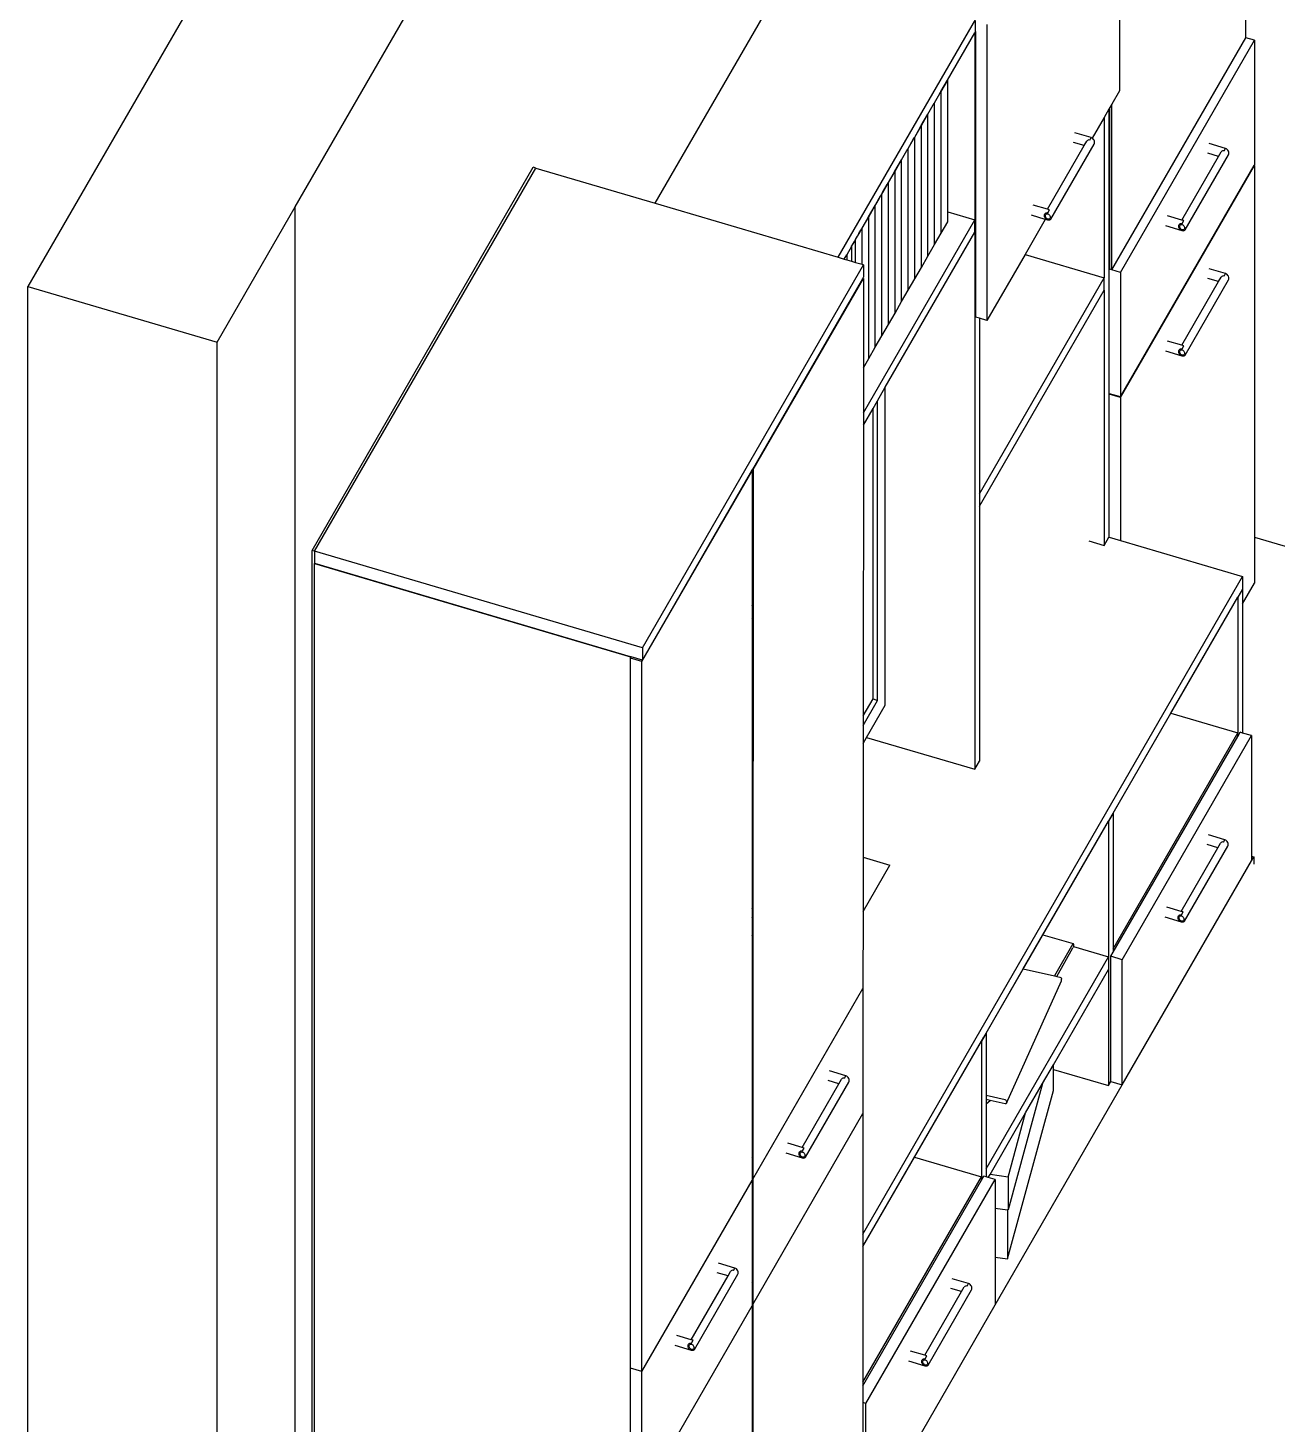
# Model space of a CAD drawing. Extents: x -4.5 to 11.4, y -6.8 to 6.5.
# Drawn here: x -4.532 to -2.701, y -3.247 to -1.2 of the extents above; entities that cross this region are included whole.
import ezdxf

# ---------------------------------------------------------------- set-up
doc = ezdxf.new("R2010")
doc.units = 0
doc.layers.get('0').update_dxf_attribs({"linetype": 'CONTINUOUS'})

msp = doc.modelspace()

# ---------------------------------------------------------------- linework, layer by layer
for p, q in [((-2.0004, 2.8045), (-4.5321, -1.5792)), ((-4.1403, -1.4628), (-3.0075, 0.4988)), ((-2.7465, -1.2147), (-2.7465, -0.3723)), ((-3.3442, -1.5364), (-2.9472, -0.8491)), ((-2.9318, -0.859), (-2.9318, -1.2928)), ((-3.6123, -1.4574), (-3.4155, -1.1166)), ((-3.1425, -1.2055), (-3.1437, -1.2075)), ((-3.1425, -1.2055), (-3.1425, -1.1903)), ((-3.1425, -1.2055), (-3.1425, -1.6241)), ((-3.1259, -1.1952), (-3.1259, -1.629)), ((-3.1837, -1.2768), (-3.1437, -1.2075)), ((-3.1437, -1.2075), (-3.1437, -1.4814)), ((-2.943, -1.5548), (-2.7465, -1.2147)), ((-2.93, -1.5587), (-2.7336, -1.2185)), ((-2.7336, -1.2185), (-2.7465, -1.2147)), ((-2.7336, -1.2185), (-2.7336, -1.4011)), ((-3.1933, -1.2935), (-3.1837, -1.2768)), ((-3.1932, -1.2935), (-3.1835, -1.2768)), ((-3.1835, -1.2768), (-3.1837, -1.2768)), ((-3.1835, -1.4697), (-3.1835, -1.2768)), ((-3.203, -1.3102), (-3.195, -1.2963)), ((-3.2028, -1.3102), (-3.195, -1.2966)), ((-3.195, -1.2963), (-3.1939, -1.2945)), ((-3.195, -1.2966), (-3.1939, -1.2948)), ((-3.195, -1.2963), (-3.195, -1.2966)), ((-3.1939, -1.2948), (-3.1932, -1.2935)), ((-3.1939, -1.2945), (-3.1933, -1.2935)), ((-3.1939, -1.2945), (-3.1939, -1.2948)), ((-3.1932, -1.2935), (-3.1933, -1.2935)), ((-3.1932, -1.5013), (-3.1932, -1.2935)), ((-2.9318, -1.2928), (-2.943, -1.3122)), ((-3.2223, -1.3436), (-3.2126, -1.3269)), ((-3.2221, -1.3436), (-3.2124, -1.3269)), ((-3.2126, -1.3269), (-3.2046, -1.313)), ((-3.2124, -1.3269), (-3.2126, -1.3269)), ((-3.2124, -1.3269), (-3.2046, -1.3133)), ((-3.2124, -1.5347), (-3.2124, -1.3269)), ((-3.2046, -1.313), (-3.2035, -1.3112)), ((-3.2046, -1.3133), (-3.2035, -1.3115)), ((-3.2046, -1.313), (-3.2046, -1.3133)), ((-3.2035, -1.3115), (-3.2028, -1.3102)), ((-3.2035, -1.3112), (-3.203, -1.3102)), ((-3.2035, -1.3112), (-3.2035, -1.3115)), ((-3.2028, -1.3102), (-3.203, -1.3102)), ((-3.2028, -1.518), (-3.2028, -1.3102)), ((-2.9472, -1.3196), (-2.9541, -1.3315)), ((-2.9458, -1.317), (-2.9472, -1.3196)), ((-2.9472, -1.3196), (-2.9472, -1.9468)), ((-2.943, -1.3122), (-2.9458, -1.317)), ((-2.9458, -1.5521), (-2.9458, -1.317)), ((-2.943, -1.5548), (-2.943, -1.3122)), ((-3.2319, -1.3603), (-3.2239, -1.3464)), ((-3.2317, -1.3603), (-3.2239, -1.3467)), ((-3.2239, -1.3464), (-3.2228, -1.3446)), ((-3.2239, -1.3467), (-3.2228, -1.3449)), ((-3.2239, -1.3464), (-3.2239, -1.3467)), ((-3.2228, -1.3449), (-3.2221, -1.3436)), ((-3.2228, -1.3446), (-3.2223, -1.3436)), ((-3.2228, -1.3446), (-3.2228, -1.3449)), ((-3.2221, -1.3436), (-3.2223, -1.3436)), ((-3.2221, -1.5514), (-3.2221, -1.3436)), ((-2.9541, -1.3315), (-2.9717, -1.3619)), ((-2.9541, -1.3315), (-2.9541, -1.5666)), ((-3.2416, -1.377), (-3.2335, -1.3631)), ((-3.2414, -1.377), (-3.2335, -1.3634)), ((-3.2335, -1.3631), (-3.2325, -1.3613)), ((-3.2335, -1.3634), (-3.2325, -1.3616)), ((-3.2335, -1.3631), (-3.2335, -1.3634)), ((-3.2325, -1.3616), (-3.2317, -1.3603)), ((-3.2325, -1.3613), (-3.2319, -1.3603)), ((-3.2325, -1.3613), (-3.2325, -1.3616)), ((-3.2317, -1.3603), (-3.2319, -1.3603)), ((-3.2317, -1.5681), (-3.2317, -1.3603)), ((-3.0325, -1.4806), (-2.9689, -1.3705)), ((-2.9833, -1.3729), (-2.9991, -1.3682)), ((-2.9731, -1.3612), (-2.997, -1.3541)), ((-2.9833, -1.3729), (-2.9794, -1.3661)), ((-2.9786, -1.3653), (-2.9794, -1.3661)), ((-2.9776, -1.3647), (-2.9786, -1.3653)), ((-2.9764, -1.3645), (-2.9776, -1.3647)), ((-2.9752, -1.3647), (-2.9764, -1.3645)), ((-2.9752, -1.3647), (-2.9731, -1.3612)), ((-2.9719, -1.3617), (-2.9731, -1.3612)), ((-2.9717, -1.3619), (-2.9719, -1.3617)), ((-2.9707, -1.3626), (-2.9717, -1.3619)), ((-2.9697, -1.3638), (-2.9707, -1.3626)), ((-2.9689, -1.3651), (-2.9697, -1.3638)), ((-2.9684, -1.3665), (-2.9689, -1.3651)), ((-2.9689, -1.3705), (-2.9684, -1.3693)), ((-2.9682, -1.368), (-2.9684, -1.3665)), ((-2.9684, -1.3693), (-2.9682, -1.368)), ((-2.7761, -1.3769), (-2.8, -1.3699)), ((-3.2512, -1.3937), (-3.2432, -1.3798)), ((-3.251, -1.3937), (-3.2432, -1.3801)), ((-3.2432, -1.3798), (-3.2421, -1.378)), ((-3.2432, -1.3801), (-3.2421, -1.3783)), ((-3.2432, -1.3798), (-3.2432, -1.3801)), ((-3.2421, -1.3783), (-3.2414, -1.377)), ((-3.2421, -1.378), (-3.2416, -1.377)), ((-3.2421, -1.378), (-3.2421, -1.3783)), ((-3.2414, -1.377), (-3.2416, -1.377)), ((-3.2414, -1.5848), (-3.2414, -1.377)), ((-3.0372, -1.4662), (-2.9833, -1.3729)), ((-2.8402, -1.482), (-2.7863, -1.3886)), ((-2.8355, -1.4964), (-2.7719, -1.3862)), ((-2.7863, -1.3886), (-2.8021, -1.384)), ((-2.7863, -1.3886), (-2.7824, -1.3819)), ((-2.7816, -1.381), (-2.7824, -1.3819)), ((-2.7806, -1.3805), (-2.7816, -1.381)), ((-2.7794, -1.3803), (-2.7806, -1.3805)), ((-2.7782, -1.3805), (-2.7794, -1.3803)), ((-2.7782, -1.3805), (-2.7761, -1.3769)), ((-2.7748, -1.3775), (-2.7761, -1.3769)), ((-2.7737, -1.3784), (-2.7748, -1.3775)), ((-2.7727, -1.3795), (-2.7737, -1.3784)), ((-2.7719, -1.3809), (-2.7727, -1.3795)), ((-2.7714, -1.3823), (-2.7719, -1.3809)), ((-2.7719, -1.3862), (-2.7714, -1.3851)), ((-2.7712, -1.3837), (-2.7714, -1.3823)), ((-2.7714, -1.3851), (-2.7712, -1.3837)), ((-4.1154, -1.966), (-3.7912, -1.4046)), ((-4.1117, -1.9671), (-3.7875, -1.4057)), ((-3.7875, -1.4057), (-3.7912, -1.4046)), ((-3.7875, -1.4057), (-3.6123, -1.4574)), ((-3.2705, -1.4271), (-3.2608, -1.4104)), ((-3.2703, -1.4271), (-3.2607, -1.4104)), ((-3.2608, -1.4104), (-3.2512, -1.3937)), ((-3.2607, -1.4104), (-3.2608, -1.4104)), ((-3.2607, -1.4104), (-3.251, -1.3937)), ((-3.2607, -1.6182), (-3.2607, -1.4104)), ((-3.251, -1.3937), (-3.2512, -1.3937)), ((-3.251, -1.6015), (-3.251, -1.3937)), ((-2.93, -1.7412), (-2.7341, -1.4019)), ((-2.93, -1.7422), (-2.7336, -1.4021)), ((-2.7341, -1.4019), (-2.7336, -1.4011)), ((-2.7336, -1.4021), (-2.7341, -1.4019)), ((-2.7336, -1.4021), (-2.7336, -1.9468)), ((-3.2789, -1.4416), (-3.2721, -1.4299)), ((-3.2787, -1.4416), (-3.2721, -1.4302)), ((-3.2721, -1.4299), (-3.2711, -1.4281)), ((-3.2721, -1.4302), (-3.2711, -1.4284)), ((-3.2721, -1.4299), (-3.2721, -1.4302)), ((-3.2711, -1.4284), (-3.2703, -1.4271)), ((-3.2711, -1.4281), (-3.2705, -1.4271)), ((-3.2711, -1.4281), (-3.2711, -1.4284)), ((-3.2703, -1.4271), (-3.2705, -1.4271)), ((-3.2703, -1.6349), (-3.2703, -1.4271)), ((-3.2857, -1.4534), (-3.2818, -1.4466)), ((-3.2855, -1.4535), (-3.2818, -1.4469)), ((-3.2818, -1.4466), (-3.2807, -1.4448)), ((-3.2818, -1.4469), (-3.2807, -1.4451)), ((-3.2818, -1.4466), (-3.2818, -1.4469)), ((-3.2807, -1.4451), (-3.28, -1.4438)), ((-3.2807, -1.4448), (-3.2801, -1.4438)), ((-3.2807, -1.4448), (-3.2807, -1.4451)), ((-3.2801, -1.4438), (-3.2789, -1.4416)), ((-3.28, -1.4438), (-3.2801, -1.4438)), ((-3.28, -1.4438), (-3.2787, -1.4416)), ((-3.28, -1.6516), (-3.28, -1.4438)), ((-3.2789, -1.4416), (-3.2787, -1.4416)), ((-4.2548, -1.661), (-4.1403, -1.4628)), ((-4.1403, -3.8276), (-4.1403, -1.4628)), ((-3.6123, -1.4574), (-3.3442, -1.5364)), ((-3.2994, -1.4772), (-3.2898, -1.4605)), ((-3.2993, -1.4772), (-3.2896, -1.4605)), ((-3.2898, -1.4605), (-3.2868, -1.4552)), ((-3.2896, -1.4605), (-3.2898, -1.4605)), ((-3.2896, -1.4605), (-3.2866, -1.4553)), ((-3.2896, -1.6683), (-3.2896, -1.4605)), ((-3.2868, -1.4552), (-3.2862, -1.4543)), ((-3.2868, -1.4552), (-3.2866, -1.4553)), ((-3.2866, -1.4553), (-3.2861, -1.4544)), ((-3.2862, -1.4543), (-3.2857, -1.4534)), ((-3.2862, -1.4543), (-3.2861, -1.4544)), ((-3.2861, -1.4544), (-3.2855, -1.4535)), ((-3.2857, -1.4534), (-3.2855, -1.4535)), ((-3.1835, -1.4697), (-3.1437, -1.4814)), ((-3.1835, -1.4846), (-3.1835, -1.4697)), ((-3.0372, -1.4662), (-3.0582, -1.46)), ((-3.0414, -1.4739), (-3.041, -1.4727)), ((-3.041, -1.4727), (-3.0402, -1.4719)), ((-3.0402, -1.4719), (-3.0392, -1.4713)), ((-3.0392, -1.4713), (-3.038, -1.4711)), ((-3.0392, -1.4733), (-3.0385, -1.4729)), ((-3.0385, -1.4729), (-3.0376, -1.4727)), ((-3.038, -1.4711), (-3.0367, -1.4713)), ((-3.0376, -1.4727), (-3.0367, -1.4729)), ((-3.0343, -1.4671), (-3.0372, -1.4662)), ((-3.0367, -1.4713), (-3.0343, -1.4671)), ((-3.0367, -1.4729), (-3.0358, -1.4733)), ((-3.3091, -1.4939), (-3.2994, -1.4772)), ((-3.3089, -1.4939), (-3.2993, -1.4772)), ((-3.3071, -1.7644), (-3.1437, -1.4814)), ((-3.2993, -1.4772), (-3.2994, -1.4772)), ((-3.2993, -1.685), (-3.2993, -1.4772)), ((-3.1932, -1.5013), (-3.1835, -1.4846)), ((-3.1437, -1.4997), (-3.1437, -1.4814)), ((-3.0404, -1.4809), (-3.0701, -1.5324)), ((-3.0404, -1.4809), (-3.0606, -1.4748)), ((-3.0416, -1.4752), (-3.0414, -1.4739)), ((-3.0414, -1.4767), (-3.0416, -1.4752)), ((-3.041, -1.4781), (-3.0414, -1.4767)), ((-3.0402, -1.4794), (-3.041, -1.4781)), ((-3.0367, -1.482), (-3.0404, -1.4809)), ((-3.0402, -1.4756), (-3.0401, -1.4747)), ((-3.0401, -1.4767), (-3.0402, -1.4756)), ((-3.0392, -1.4806), (-3.0402, -1.4794)), ((-3.0401, -1.4747), (-3.0397, -1.4739)), ((-3.0397, -1.4777), (-3.0401, -1.4767)), ((-3.0397, -1.4739), (-3.0392, -1.4733)), ((-3.0392, -1.4786), (-3.0397, -1.4777)), ((-3.0385, -1.4795), (-3.0392, -1.4786)), ((-3.038, -1.4815), (-3.0392, -1.4806)), ((-3.0376, -1.4801), (-3.0385, -1.4795)), ((-3.0367, -1.482), (-3.038, -1.4815)), ((-3.0367, -1.4805), (-3.0376, -1.4801)), ((-3.0358, -1.4806), (-3.0367, -1.4805)), ((-3.0355, -1.4822), (-3.0367, -1.482)), ((-3.0358, -1.4733), (-3.035, -1.4739)), ((-3.035, -1.4805), (-3.0358, -1.4806)), ((-3.0343, -1.482), (-3.0355, -1.4822)), ((-3.035, -1.4739), (-3.0343, -1.4747)), ((-3.0343, -1.4801), (-3.035, -1.4805)), ((-3.0343, -1.4747), (-3.0337, -1.4757)), ((-3.0337, -1.4795), (-3.0343, -1.4801)), ((-3.0333, -1.4815), (-3.0343, -1.482)), ((-3.0337, -1.4757), (-3.0334, -1.4767)), ((-3.0334, -1.4787), (-3.0337, -1.4795)), ((-3.0334, -1.4767), (-3.0332, -1.4777)), ((-3.0332, -1.4777), (-3.0334, -1.4787)), ((-3.0325, -1.4806), (-3.0333, -1.4815)), ((-2.8397, -1.4978), (-2.8636, -1.4906)), ((-2.8402, -1.482), (-2.8612, -1.4758)), ((-2.8446, -1.491), (-2.8444, -1.4897)), ((-2.8444, -1.4924), (-2.8446, -1.491)), ((-2.8444, -1.4897), (-2.8439, -1.4885)), ((-2.8439, -1.4939), (-2.8444, -1.4924)), ((-2.8439, -1.4885), (-2.8432, -1.4876)), ((-2.8432, -1.4876), (-2.8422, -1.4871)), ((-2.8432, -1.4914), (-2.8431, -1.4905)), ((-2.8431, -1.4924), (-2.8432, -1.4914)), ((-2.8431, -1.4905), (-2.8427, -1.4896)), ((-2.8427, -1.4935), (-2.8431, -1.4924)), ((-2.8427, -1.4896), (-2.8422, -1.489)), ((-2.8422, -1.4944), (-2.8427, -1.4935)), ((-2.8422, -1.4871), (-2.841, -1.4869)), ((-2.8422, -1.489), (-2.8415, -1.4886)), ((-2.8415, -1.4886), (-2.8406, -1.4885)), ((-2.841, -1.4869), (-2.8397, -1.4871)), ((-2.8406, -1.4885), (-2.8397, -1.4886)), ((-2.8373, -1.4828), (-2.8402, -1.482)), ((-2.8397, -1.4871), (-2.8373, -1.4828)), ((-2.8397, -1.4886), (-2.8388, -1.489)), ((-2.8388, -1.489), (-2.838, -1.4896)), ((-2.838, -1.4896), (-2.8373, -1.4905)), ((-2.8373, -1.4905), (-2.8367, -1.4914)), ((-2.8367, -1.4914), (-2.8364, -1.4924)), ((-2.8364, -1.4924), (-2.8362, -1.4935)), ((-2.8362, -1.4935), (-2.8364, -1.4944)), ((-3.3232, -1.5184), (-3.3203, -1.5134)), ((-3.3231, -1.5185), (-3.3203, -1.5138)), ((-3.3203, -1.5134), (-3.3193, -1.5116)), ((-3.3203, -1.5138), (-3.3193, -1.5119)), ((-3.3203, -1.5134), (-3.3203, -1.5138)), ((-3.3193, -1.5119), (-3.3185, -1.5106)), ((-3.3193, -1.5116), (-3.3187, -1.5106)), ((-3.3193, -1.5116), (-3.3193, -1.5119)), ((-3.3187, -1.5106), (-3.3157, -1.5053)), ((-3.3185, -1.5106), (-3.3187, -1.5106)), ((-3.3185, -1.5106), (-3.3155, -1.5054)), ((-3.3185, -1.544), (-3.3185, -1.5106)), ((-3.3157, -1.5053), (-3.3152, -1.5044)), ((-3.3157, -1.5053), (-3.3155, -1.5054)), ((-3.3155, -1.5054), (-3.315, -1.5045)), ((-3.3152, -1.5044), (-3.3147, -1.5036)), ((-3.3152, -1.5044), (-3.315, -1.5045)), ((-3.315, -1.5045), (-3.3145, -1.5036)), ((-3.3147, -1.5036), (-3.3146, -1.5035)), ((-3.3147, -1.5036), (-3.3145, -1.5036)), ((-3.3146, -1.5035), (-3.3136, -1.5017)), ((-3.3146, -1.5035), (-3.3145, -1.5036)), ((-3.3145, -1.5036), (-3.3134, -1.5018)), ((-3.3145, -1.5036), (-3.3145, -1.5036)), ((-3.3136, -1.5017), (-3.3107, -1.4967)), ((-3.3136, -1.5017), (-3.3134, -1.5018)), ((-3.3134, -1.5018), (-3.3107, -1.4971)), ((-3.3107, -1.4967), (-3.3096, -1.4949)), ((-3.3107, -1.4971), (-3.3096, -1.4952)), ((-3.3107, -1.4967), (-3.3107, -1.4971)), ((-3.3096, -1.4952), (-3.3089, -1.4939)), ((-3.3096, -1.4949), (-3.3091, -1.4939)), ((-3.3096, -1.4949), (-3.3096, -1.4952)), ((-3.3089, -1.4939), (-3.3091, -1.4939)), ((-3.3089, -1.5468), (-3.3089, -1.4939)), ((-3.275, -1.7271), (-3.1437, -1.4997)), ((-3.2028, -1.518), (-3.1932, -1.5013)), ((-3.1437, -1.4997), (-3.1437, -2.2869)), ((-2.8432, -1.4952), (-2.8439, -1.4939)), ((-2.8422, -1.4964), (-2.8432, -1.4952)), ((-2.8415, -1.4952), (-2.8422, -1.4944)), ((-2.841, -1.4972), (-2.8422, -1.4964)), ((-2.8406, -1.4959), (-2.8415, -1.4952)), ((-2.8397, -1.4978), (-2.841, -1.4972)), ((-2.8397, -1.4962), (-2.8406, -1.4959)), ((-2.8388, -1.4964), (-2.8397, -1.4962)), ((-2.8385, -1.498), (-2.8397, -1.4978)), ((-2.838, -1.4962), (-2.8388, -1.4964)), ((-2.8373, -1.4978), (-2.8385, -1.498)), ((-2.8373, -1.4959), (-2.838, -1.4962)), ((-2.8367, -1.4952), (-2.8373, -1.4959)), ((-2.8363, -1.4972), (-2.8373, -1.4978)), ((-2.8364, -1.4944), (-2.8367, -1.4952)), ((-2.8355, -1.4964), (-2.8363, -1.4972)), ((-3.3352, -1.5391), (-3.3315, -1.5328)), ((-3.3247, -1.5209), (-3.3315, -1.5328)), ((-3.3315, -1.5328), (-3.3315, -1.5401)), ((-3.3247, -1.5212), (-3.3241, -1.5203)), ((-3.3247, -1.5209), (-3.3243, -1.5203)), ((-3.3247, -1.5209), (-3.3247, -1.5212)), ((-3.3247, -1.5212), (-3.3246, -1.5212)), ((-3.3247, -1.5212), (-3.3247, -1.5422)), ((-3.3243, -1.5202), (-3.3232, -1.5184)), ((-3.3243, -1.5202), (-3.3241, -1.5203)), ((-3.3243, -1.5203), (-3.3243, -1.5202)), ((-3.3243, -1.5203), (-3.3241, -1.5203)), ((-3.3241, -1.5203), (-3.3231, -1.5185)), ((-3.3241, -1.5203), (-3.3241, -1.5203)), ((-3.3232, -1.5184), (-3.3231, -1.5185)), ((-3.2124, -1.5347), (-3.2028, -1.518)), ((-3.0701, -1.5324), (-3.1259, -1.629)), ((-3.0701, -1.5324), (-2.9541, -1.5666)), ((-3.631, -2.1088), (-3.3068, -1.5474)), ((-3.3442, -1.5364), (-3.3352, -1.5391)), ((-3.3352, -1.5391), (-3.3315, -1.5401)), ((-3.3315, -1.5401), (-3.3247, -1.5422)), ((-3.3247, -1.5422), (-3.3185, -1.544)), ((-3.3185, -1.544), (-3.3089, -1.5468)), ((-3.3089, -1.5468), (-3.3068, -1.5474)), ((-3.3068, -1.5474), (-3.3068, -1.5657)), ((-3.2317, -1.5681), (-3.2221, -1.5514)), ((-3.2221, -1.5514), (-3.2124, -1.5347)), ((-2.9467, -1.5537), (-2.9458, -1.5521)), ((-2.9467, -1.7363), (-2.9467, -1.5537)), ((-2.9467, -1.5537), (-2.9458, -1.554)), ((-2.9458, -1.554), (-2.9458, -1.5521)), ((-2.943, -1.5548), (-2.9458, -1.554)), ((-2.93, -1.5587), (-2.943, -1.5548)), ((-2.7761, -1.5605), (-2.8, -1.5535)), ((-3.4693, -1.8471), (-3.3078, -1.5674)), ((-3.4685, -1.8473), (-3.3069, -1.5676)), ((-3.3078, -1.5674), (-3.3068, -1.5657)), ((-3.3069, -1.5676), (-3.3078, -1.5674)), ((-3.3069, -1.5676), (-3.307, -1.6985)), ((-3.2414, -1.5848), (-3.2317, -1.5681)), ((-3.1368, -1.883), (-2.9541, -1.5666)), ((-2.9541, -1.5849), (-2.9541, -1.5666)), ((-2.93, -1.5587), (-2.93, -1.7412)), ((-2.8402, -1.6655), (-2.7863, -1.5722)), ((-2.8355, -1.6799), (-2.7719, -1.5698)), ((-2.7863, -1.5722), (-2.8021, -1.5675)), ((-2.7863, -1.5722), (-2.7824, -1.5655)), ((-2.7816, -1.5646), (-2.7824, -1.5655)), ((-2.7806, -1.5641), (-2.7816, -1.5646)), ((-2.7794, -1.5639), (-2.7806, -1.5641)), ((-2.7782, -1.5641), (-2.7794, -1.5639)), ((-2.7782, -1.5641), (-2.7761, -1.5605)), ((-2.7748, -1.5611), (-2.7761, -1.5605)), ((-2.7737, -1.5619), (-2.7748, -1.5611)), ((-2.7727, -1.5631), (-2.7737, -1.5619)), ((-2.7719, -1.5644), (-2.7727, -1.5631)), ((-2.7714, -1.5659), (-2.7719, -1.5644)), ((-2.7719, -1.5698), (-2.7714, -1.5686)), ((-2.7712, -1.5673), (-2.7714, -1.5659)), ((-2.7714, -1.5686), (-2.7712, -1.5673)), ((-4.5321, -3.944), (-4.5321, -1.5792)), ((-4.5321, -1.5792), (-4.2548, -1.661)), ((-3.251, -1.6015), (-3.2414, -1.5848)), ((-3.1368, -1.9013), (-2.9541, -1.5849)), ((-2.9541, -1.5849), (-2.9541, -1.9587)), ((-3.2607, -1.6182), (-3.251, -1.6015)), ((-3.28, -1.6516), (-3.2703, -1.6349)), ((-3.2703, -1.6349), (-3.2607, -1.6182)), ((-3.1368, -1.6257), (-3.1425, -1.6241)), ((-3.1368, -1.6257), (-3.1368, -1.883)), ((-3.1259, -1.629), (-3.1368, -1.6257)), ((-3.2896, -1.6683), (-3.28, -1.6516)), ((-4.2548, -4.0258), (-4.2548, -1.661)), ((-3.2993, -1.685), (-3.2896, -1.6683)), ((-2.8397, -1.6814), (-2.8636, -1.6742)), ((-2.8402, -1.6655), (-2.8612, -1.6593)), ((-2.8446, -1.6746), (-2.8444, -1.6732)), ((-2.8444, -1.676), (-2.8446, -1.6746)), ((-2.8444, -1.6732), (-2.8439, -1.6721)), ((-2.8439, -1.6774), (-2.8444, -1.676)), ((-2.8439, -1.6721), (-2.8432, -1.6712)), ((-2.8432, -1.6788), (-2.8439, -1.6774)), ((-2.8432, -1.6712), (-2.8422, -1.6707)), ((-2.8432, -1.675), (-2.8431, -1.674)), ((-2.8431, -1.676), (-2.8432, -1.675)), ((-2.8431, -1.674), (-2.8427, -1.6732)), ((-2.8427, -1.677), (-2.8431, -1.676)), ((-2.8427, -1.6732), (-2.8422, -1.6726)), ((-2.8422, -1.678), (-2.8427, -1.677)), ((-2.8422, -1.6707), (-2.841, -1.6705)), ((-2.8422, -1.6726), (-2.8415, -1.6722)), ((-2.8415, -1.6722), (-2.8406, -1.6721)), ((-2.841, -1.6705), (-2.8397, -1.6707)), ((-2.8406, -1.6721), (-2.8397, -1.6722)), ((-2.8373, -1.6664), (-2.8402, -1.6655)), ((-2.8397, -1.6707), (-2.8373, -1.6664)), ((-2.8397, -1.6722), (-2.8388, -1.6726)), ((-2.8388, -1.6726), (-2.838, -1.6732)), ((-2.838, -1.6732), (-2.8373, -1.674)), ((-2.8373, -1.674), (-2.8367, -1.675)), ((-2.8367, -1.675), (-2.8364, -1.676)), ((-2.8364, -1.676), (-2.8362, -1.677)), ((-2.8362, -1.677), (-2.8364, -1.678)), ((-3.307, -1.6985), (-3.2993, -1.685)), ((-2.8422, -1.6799), (-2.8432, -1.6788)), ((-2.8415, -1.6788), (-2.8422, -1.678)), ((-2.841, -1.6808), (-2.8422, -1.6799)), ((-2.8406, -1.6794), (-2.8415, -1.6788)), ((-2.8397, -1.6814), (-2.841, -1.6808)), ((-2.8397, -1.6798), (-2.8406, -1.6794)), ((-2.8388, -1.68), (-2.8397, -1.6798)), ((-2.8385, -1.6816), (-2.8397, -1.6814)), ((-2.838, -1.6798), (-2.8388, -1.68)), ((-2.8373, -1.6814), (-2.8385, -1.6816)), ((-2.8373, -1.6794), (-2.838, -1.6798)), ((-2.8367, -1.6788), (-2.8373, -1.6794)), ((-2.8363, -1.6808), (-2.8373, -1.6814)), ((-2.8364, -1.678), (-2.8367, -1.6788)), ((-2.8355, -1.6799), (-2.8363, -1.6808)), ((-3.307, -1.6985), (-3.3071, -1.7644)), ((-3.2865, -1.7469), (-3.275, -1.7271)), ((-3.275, -2.1929), (-3.275, -1.7271)), ((-2.9462, -1.7365), (-2.9467, -1.7363)), ((-2.9467, -1.7373), (-2.9462, -1.7365)), ((-2.9467, -1.9469), (-2.9467, -1.7373)), ((-2.93, -1.7422), (-2.9467, -1.7373)), ((-2.93, -1.7412), (-2.9462, -1.7365)), ((-3.3071, -1.7826), (-3.293, -1.7582)), ((-3.293, -1.7582), (-3.2865, -1.7469)), ((-3.293, -2.1838), (-3.293, -1.7582)), ((-3.2865, -2.1862), (-3.2865, -1.7469)), ((-2.93, -1.7422), (-2.93, -1.9518)), ((-3.3071, -1.7644), (-3.3071, -1.7826)), ((-3.3071, -1.7826), (-3.3074, -2.2087)), ((-3.6319, -2.129), (-3.4704, -1.8493)), ((-3.631, -2.1271), (-3.4705, -1.8492)), ((-3.4705, -1.8492), (-3.4693, -1.8471)), ((-3.4704, -1.8493), (-3.4705, -1.8492)), ((-3.4704, -1.8493), (-3.4704, -2.0471)), ((-3.4685, -1.8473), (-3.4693, -1.8471)), ((-3.4685, -1.8473), (-3.4686, -2.0441)), ((-3.1368, -1.883), (-3.1368, -1.9013)), ((-3.1368, -1.9013), (-3.1368, -2.275)), ((-2.9766, -1.952), (-2.9541, -1.9587)), ((-2.9541, -1.9587), (-2.9472, -1.9468)), ((-2.9472, -1.9468), (-2.9467, -1.9469)), ((-2.9467, -1.9469), (-2.93, -1.9518)), ((-2.93, -1.9518), (-2.7513, -2.0045)), ((-2.7336, -1.9468), (-2.5925, -1.9883)), ((-2.7336, -1.9468), (-2.7336, -2.014)), ((-2.7336, -1.9468), (-2.5925, -1.9883)), ((-4.1117, -1.9671), (-4.1154, -1.966)), ((-4.1154, -3.7844), (-4.1154, -1.966)), ((-3.631, -2.1088), (-4.1117, -1.9671)), ((-4.1117, -1.9671), (-4.1117, -1.9854)), ((-4.1117, -1.9855), (-4.1116, -1.9854)), ((-4.1116, -1.9854), (-4.1117, -1.9854)), ((-4.1117, -1.9855), (-4.1117, -1.9854)), ((-4.1117, -3.8254), (-4.1117, -1.9855)), ((-4.1117, -1.9855), (-3.6486, -2.122)), ((-3.6485, -2.1219), (-4.1116, -1.9854)), ((-3.3077, -2.968), (-2.7513, -2.0045)), ((-2.7513, -2.0045), (-2.7513, -2.0228)), ((-2.7513, -2.0228), (-2.7581, -2.0347)), ((-2.7513, -2.0446), (-2.7336, -2.014)), ((-2.7513, -2.0228), (-2.7513, -2.0446)), ((-3.4704, -2.0471), (-3.4686, -2.0441)), ((-3.4686, -2.0441), (-3.4686, -2.0624)), ((-2.9443, -2.357), (-2.7581, -2.0347)), ((-2.8563, -2.2046), (-2.7581, -2.0347)), ((-2.7581, -2.0347), (-2.7581, -2.2336)), ((-2.7513, -2.0446), (-2.7513, -2.2337)), ((-3.4704, -2.0471), (-3.4704, -2.0654)), ((-3.4704, -2.0654), (-3.4686, -2.0624)), ((-3.4704, -2.0654), (-3.4704, -2.4909)), ((-3.4686, -2.0624), (-3.469, -2.4884)), ((-3.6486, -2.122), (-3.6485, -2.1219)), ((-3.6486, -2.1241), (-3.6486, -2.122)), ((-3.6486, -2.1241), (-3.6475, -2.1222)), ((-3.6486, -3.1644), (-3.6486, -2.1241)), ((-3.6319, -2.129), (-3.6486, -2.1241)), ((-3.6475, -2.1222), (-3.6485, -2.1219)), ((-3.631, -2.1271), (-3.6475, -2.1222)), ((-3.631, -2.1088), (-3.631, -2.1271)), ((-3.6319, -3.1693), (-3.6319, -2.129)), ((-3.3074, -2.2087), (-3.293, -2.1838)), ((-3.3074, -2.2225), (-3.2865, -2.1862)), ((-3.293, -2.1838), (-3.2865, -2.1862)), ((-3.3074, -2.2087), (-3.3074, -2.2225)), ((-3.3023, -2.2401), (-3.275, -2.1929)), ((-2.9408, -2.3511), (-2.8563, -2.2046)), ((-2.8563, -2.2046), (-2.7581, -2.2336)), ((-3.3074, -2.2225), (-3.3074, -2.249)), ((-3.3074, -2.249), (-3.3076, -2.4159)), ((-3.3074, -2.249), (-3.3023, -2.2401)), ((-3.3023, -2.2401), (-3.1437, -2.2869)), ((-2.9408, -2.5499), (-2.7581, -2.2336)), ((-2.9408, -2.555), (-2.7581, -2.2387)), ((-2.9276, -2.5659), (-2.7381, -2.2376)), ((-2.7581, -2.2387), (-2.7547, -2.2327)), ((-2.7581, -2.2387), (-2.7581, -2.2336)), ((-2.7513, -2.2337), (-2.7547, -2.2327)), ((-2.7381, -2.2376), (-2.7513, -2.2337)), ((-2.7381, -2.2376), (-2.7381, -2.4142)), ((-3.1437, -2.2869), (-3.1368, -2.275)), ((-2.9408, -2.3511), (-2.9477, -2.363)), ((-2.9408, -2.3511), (-2.9408, -2.5499)), ((-3.1304, -2.6793), (-2.9443, -2.357)), ((-3.0438, -2.5293), (-2.9477, -2.363)), ((-2.9477, -2.363), (-2.9477, -2.5618)), ((-2.7771, -2.3901), (-2.8011, -2.383)), ((-2.7816, -2.3936), (-2.7826, -2.3942)), ((-2.7805, -2.3934), (-2.7816, -2.3936)), ((-2.7792, -2.3936), (-2.7805, -2.3934)), ((-2.7792, -2.3936), (-2.7771, -2.3901)), ((-2.7759, -2.3906), (-2.7771, -2.3901)), ((-2.7747, -2.3915), (-2.7759, -2.3906)), ((-2.7737, -2.3927), (-2.7747, -2.3915)), ((-2.7729, -2.394), (-2.7737, -2.3927)), ((-2.8412, -2.4951), (-2.7873, -2.4018)), ((-2.8365, -2.5095), (-2.7729, -2.3994)), ((-2.7873, -2.4018), (-2.8031, -2.3971)), ((-2.7873, -2.4018), (-2.7834, -2.3951)), ((-2.7826, -2.3942), (-2.7834, -2.3951)), ((-2.7724, -2.3954), (-2.7729, -2.394)), ((-2.7729, -2.3994), (-2.7724, -2.3982)), ((-2.7723, -2.3969), (-2.7724, -2.3954)), ((-2.7724, -2.3982), (-2.7723, -2.3969)), ((-2.7381, -2.4142), (-2.7346, -2.4152)), ((-2.7381, -2.4142), (-2.7381, -2.4212)), ((-3.3076, -2.4159), (-3.2684, -2.4274)), ((-3.3076, -2.4159), (-3.3076, -2.4953)), ((-3.3076, -2.4953), (-3.2684, -2.4274)), ((-2.9276, -2.7494), (-2.7381, -2.4212)), ((-2.7381, -2.4212), (-2.7346, -2.4152)), ((-2.7346, -2.4152), (-2.7346, -2.4257)), ((-3.4704, -2.4909), (-3.469, -2.4884)), ((-3.4704, -2.4909), (-3.4704, -2.5047)), ((-3.469, -2.4884), (-3.469, -2.5022)), ((-3.3076, -2.4953), (-3.3077, -2.6079)), ((-2.8412, -2.4951), (-2.8622, -2.4889)), ((-2.8383, -2.496), (-2.8412, -2.4951)), ((-2.8408, -2.5002), (-2.8383, -2.496)), ((-3.4704, -2.5047), (-3.469, -2.5022)), ((-3.4704, -2.5047), (-3.4704, -2.516)), ((-3.4704, -2.516), (-3.4701, -2.516)), ((-3.4704, -2.516), (-3.4704, -2.5211)), ((-3.469, -2.5022), (-3.469, -2.5155)), ((-3.469, -2.5154), (-3.469, -2.5155)), ((-3.469, -2.5155), (-3.469, -2.5183)), ((-2.8408, -2.5109), (-2.8647, -2.5037)), ((-2.8456, -2.5041), (-2.8455, -2.5028)), ((-2.8455, -2.5056), (-2.8456, -2.5041)), ((-2.8455, -2.5028), (-2.845, -2.5017)), ((-2.845, -2.507), (-2.8455, -2.5056)), ((-2.845, -2.5017), (-2.8442, -2.5008)), ((-2.8442, -2.5084), (-2.845, -2.507)), ((-2.8442, -2.5008), (-2.8432, -2.5002)), ((-2.8442, -2.5046), (-2.8441, -2.5036)), ((-2.8441, -2.5056), (-2.8442, -2.5046)), ((-2.8432, -2.5095), (-2.8442, -2.5084)), ((-2.8441, -2.5036), (-2.8438, -2.5028)), ((-2.8438, -2.5066), (-2.8441, -2.5056)), ((-2.8438, -2.5028), (-2.8432, -2.5022)), ((-2.8432, -2.5076), (-2.8438, -2.5066)), ((-2.8432, -2.5002), (-2.842, -2.5)), ((-2.8432, -2.5022), (-2.8425, -2.5018)), ((-2.8425, -2.5084), (-2.8432, -2.5076)), ((-2.842, -2.5104), (-2.8432, -2.5095)), ((-2.8425, -2.5018), (-2.8417, -2.5016)), ((-2.8417, -2.509), (-2.8425, -2.5084)), ((-2.842, -2.5), (-2.8408, -2.5002)), ((-2.8408, -2.5109), (-2.842, -2.5104)), ((-2.8417, -2.5016), (-2.8408, -2.5018)), ((-2.8408, -2.5094), (-2.8417, -2.509)), ((-2.8408, -2.5018), (-2.8399, -2.5022)), ((-2.8399, -2.5095), (-2.8408, -2.5094)), ((-2.8395, -2.5111), (-2.8408, -2.5109)), ((-2.8399, -2.5022), (-2.839, -2.5028)), ((-2.839, -2.5094), (-2.8399, -2.5095)), ((-2.8383, -2.5109), (-2.8395, -2.5111)), ((-2.839, -2.5028), (-2.8383, -2.5036)), ((-2.8383, -2.509), (-2.839, -2.5094)), ((-2.8383, -2.5036), (-2.8377, -2.5046)), ((-2.8377, -2.5084), (-2.8383, -2.509)), ((-2.8373, -2.5104), (-2.8383, -2.5109)), ((-2.8377, -2.5046), (-2.8374, -2.5056)), ((-2.8374, -2.5076), (-2.8377, -2.5084)), ((-2.8374, -2.5056), (-2.8373, -2.5066)), ((-2.8373, -2.5066), (-2.8374, -2.5076)), ((-2.8365, -2.5095), (-2.8373, -2.5104)), ((-3.4704, -2.5211), (-3.47, -2.5212)), ((-3.4704, -2.5211), (-3.4704, -2.5312)), ((-3.4704, -2.5312), (-3.469, -2.5287)), ((-3.4704, -2.5312), (-3.4704, -2.7621)), ((-3.4694, -2.5182), (-3.469, -2.5183)), ((-3.469, -2.5287), (-3.4692, -2.7624)), ((-3.469, -2.5183), (-3.469, -2.5287)), ((-3.0727, -2.5793), (-3.0438, -2.5293)), ((-3.0438, -2.5293), (-2.9993, -2.5421)), ((-2.9999, -2.5425), (-3.0267, -2.5898)), ((-3.0236, -2.5905), (-2.9999, -2.5486)), ((-2.9995, -2.5421), (-2.9999, -2.5425)), ((-2.9995, -2.5478), (-2.9999, -2.5486)), ((-2.9993, -2.5421), (-2.9995, -2.5421)), ((-2.9993, -2.5468), (-2.9995, -2.5478)), ((-2.9991, -2.5426), (-2.9993, -2.5421)), ((-2.9992, -2.5466), (-2.9993, -2.5468)), ((-2.9991, -2.5457), (-2.9992, -2.5466)), ((-2.9992, -2.5466), (-2.9477, -2.5618)), ((-2.999, -2.5434), (-2.9991, -2.5426)), ((-2.999, -2.5446), (-2.9991, -2.5457)), ((-2.999, -2.5434), (-2.999, -2.5446)), ((-2.9443, -2.561), (-2.9408, -2.555)), ((-2.9408, -2.5499), (-2.9408, -2.555)), ((-3.127, -2.8723), (-2.9477, -2.5618)), ((-2.9477, -2.5618), (-2.9477, -2.5801)), ((-2.9276, -2.5659), (-2.9443, -2.561)), ((-2.9443, -2.7445), (-2.9443, -2.561)), ((-2.9276, -2.7494), (-2.9276, -2.5659)), ((-3.127, -2.6734), (-3.0727, -2.5793)), ((-3.0971, -2.7763), (-3.0168, -2.5967)), ((-3.0727, -2.5793), (-3.0267, -2.5898)), ((-3.0284, -2.7198), (-2.9477, -2.5801)), ((-3.0267, -2.5898), (-3.0236, -2.5905)), ((-3.0236, -2.5905), (-3.0189, -2.5916)), ((-3.0189, -2.5916), (-3.0181, -2.592)), ((-3.0181, -2.592), (-3.0173, -2.5927)), ((-3.0173, -2.5927), (-3.0168, -2.5936)), ((-3.0168, -2.5936), (-3.0167, -2.5946)), ((-3.0168, -2.5967), (-3.0167, -2.5958)), ((-3.0167, -2.5958), (-3.0167, -2.5946)), ((-2.9477, -2.5801), (-2.9477, -2.7505)), ((-3.4692, -2.8876), (-3.3077, -2.6079)), ((-3.3077, -2.6079), (-3.3077, -2.7914)), ((-3.3077, -2.9863), (-3.1304, -2.6793)), ((-3.127, -2.6734), (-3.1339, -2.6853)), ((-3.127, -2.6734), (-3.127, -2.7649)), ((-3.232, -2.8552), (-3.1339, -2.6853)), ((-3.1339, -2.6853), (-3.1339, -2.8841)), ((-3.0443, -2.7474), (-3.0284, -2.7198)), ((-3.0284, -2.7267), (-3.0284, -2.7198)), ((-3.3328, -2.7361), (-3.3567, -2.729)), ((-3.3429, -2.7478), (-3.339, -2.741)), ((-3.3383, -2.7402), (-3.339, -2.741)), ((-3.3373, -2.7396), (-3.3383, -2.7402)), ((-3.3361, -2.7394), (-3.3373, -2.7396)), ((-3.3348, -2.7396), (-3.3361, -2.7394)), ((-3.3348, -2.7396), (-3.3328, -2.7361)), ((-3.3315, -2.7366), (-3.3328, -2.7361)), ((-3.3303, -2.7375), (-3.3315, -2.7366)), ((-3.3293, -2.7387), (-3.3303, -2.7375)), ((-3.3285, -2.74), (-3.3293, -2.7387)), ((-3.328, -2.7414), (-3.3285, -2.74)), ((-3.3279, -2.7429), (-3.328, -2.7414)), ((-3.0284, -2.7267), (-2.9477, -2.7505)), ((-3.0284, -2.7574), (-3.0284, -2.7267)), ((-3.4692, -2.7624), (-3.4704, -2.7621)), ((-3.4704, -2.7621), (-3.4704, -2.8558)), ((-3.3968, -2.8411), (-3.3429, -2.7478)), ((-3.3921, -2.8555), (-3.3285, -2.7453)), ((-3.3429, -2.7478), (-3.3587, -2.7431)), ((-3.3285, -2.7453), (-3.328, -2.7442)), ((-3.328, -2.7442), (-3.3279, -2.7429)), ((-3.1138, -3.0718), (-2.9276, -2.7494)), ((-3.0957, -3.0043), (-3.0284, -2.7574)), ((-3.0443, -2.7474), (-3.0949, -2.9327)), ((-3.0692, -2.7905), (-3.0443, -2.7474)), ((-2.9477, -2.7505), (-2.9443, -2.7445)), ((-2.9443, -2.7445), (-2.9276, -2.7494)), ((-3.4692, -2.7624), (-3.4692, -2.8538)), ((-3.0993, -2.7712), (-3.127, -2.7649)), ((-3.127, -2.7649), (-3.127, -2.7709)), ((-3.1269, -2.771), (-3.127, -2.7709)), ((-3.127, -2.7709), (-3.127, -2.771)), ((-3.1269, -2.771), (-3.127, -2.771)), ((-3.127, -2.771), (-3.127, -2.7771)), ((-3.127, -2.7771), (-3.1213, -2.7722)), ((-3.127, -2.7771), (-3.127, -2.8723)), ((-3.1213, -2.7722), (-3.1269, -2.771)), ((-3.0993, -2.7773), (-3.1213, -2.7722)), ((-3.0984, -2.7716), (-3.0993, -2.7712)), ((-3.0984, -2.7773), (-3.0993, -2.7773)), ((-3.0976, -2.7723), (-3.0984, -2.7716)), ((-3.0976, -2.7769), (-3.0984, -2.7773)), ((-3.0971, -2.7732), (-3.0976, -2.7723)), ((-3.0971, -2.7763), (-3.0976, -2.7769)), ((-3.097, -2.7741), (-3.0971, -2.7732)), ((-3.097, -2.7754), (-3.0971, -2.7763)), ((-3.097, -2.7754), (-3.097, -2.7741)), ((-3.4692, -3.0712), (-3.3077, -2.7914)), ((-3.3077, -2.7914), (-3.3077, -2.968)), ((-3.1214, -2.8808), (-3.0692, -2.7905)), ((-3.0949, -2.8845), (-3.0692, -2.7905)), ((-3.3968, -2.8411), (-3.4178, -2.8349)), ((-3.3939, -2.842), (-3.3968, -2.8411)), ((-3.3964, -2.8462), (-3.3939, -2.842)), ((-3.4704, -2.8558), (-3.4692, -2.8538)), ((-3.4704, -2.8558), (-3.4704, -2.8872)), ((-3.4692, -2.8538), (-3.4692, -2.8876)), ((-3.3964, -2.8569), (-3.4203, -2.8497)), ((-3.4013, -2.8501), (-3.4011, -2.8488)), ((-3.4011, -2.8516), (-3.4013, -2.8501)), ((-3.4011, -2.8488), (-3.4006, -2.8476)), ((-3.4006, -2.853), (-3.4011, -2.8516)), ((-3.4006, -2.8476), (-3.3998, -2.8468)), ((-3.3998, -2.8543), (-3.4006, -2.853)), ((-3.3999, -2.8505), (-3.3997, -2.8496)), ((-3.3997, -2.8516), (-3.3999, -2.8505)), ((-3.3998, -2.8468), (-3.3988, -2.8462)), ((-3.3988, -2.8555), (-3.3998, -2.8543)), ((-3.3997, -2.8496), (-3.3994, -2.8488)), ((-3.3994, -2.8526), (-3.3997, -2.8516)), ((-3.3994, -2.8488), (-3.3988, -2.8481)), ((-3.3988, -2.8535), (-3.3994, -2.8526)), ((-3.3988, -2.8462), (-3.3976, -2.846)), ((-3.3988, -2.8481), (-3.3981, -2.8478)), ((-3.3981, -2.8544), (-3.3988, -2.8535)), ((-3.3976, -2.8564), (-3.3988, -2.8555)), ((-3.3981, -2.8478), (-3.3973, -2.8476)), ((-3.3973, -2.855), (-3.3981, -2.8544)), ((-3.3976, -2.846), (-3.3964, -2.8462)), ((-3.3964, -2.8569), (-3.3976, -2.8564)), ((-3.3973, -2.8476), (-3.3964, -2.8478)), ((-3.3964, -2.8554), (-3.3973, -2.855)), ((-3.3964, -2.8478), (-3.3955, -2.8481)), ((-3.3955, -2.8555), (-3.3964, -2.8554)), ((-3.3951, -2.8571), (-3.3964, -2.8569)), ((-3.3955, -2.8481), (-3.3946, -2.8488)), ((-3.3946, -2.8554), (-3.3955, -2.8555)), ((-3.3939, -2.8569), (-3.3951, -2.8571)), ((-3.3946, -2.8488), (-3.3939, -2.8496)), ((-3.3939, -2.855), (-3.3946, -2.8554)), ((-3.3939, -2.8496), (-3.3934, -2.8505)), ((-3.3934, -2.8544), (-3.3939, -2.855)), ((-3.3929, -2.8564), (-3.3939, -2.8569)), ((-3.3934, -2.8505), (-3.393, -2.8516)), ((-3.393, -2.8535), (-3.3934, -2.8544)), ((-3.393, -2.8516), (-3.3929, -2.8526)), ((-3.3929, -2.8526), (-3.393, -2.8535)), ((-3.3921, -2.8555), (-3.3929, -2.8564)), ((-3.3077, -2.9863), (-3.232, -2.8552)), ((-3.232, -2.8552), (-3.1339, -2.8841)), ((-3.3077, -3.1852), (-3.1339, -2.8841)), ((-3.1339, -2.8892), (-3.1304, -2.8833)), ((-3.1339, -2.8841), (-3.1339, -2.8892)), ((-3.127, -2.8843), (-3.1304, -2.8833)), ((-3.127, -2.8723), (-3.127, -2.8843)), ((-3.1239, -2.8852), (-3.127, -2.8843)), ((-3.1239, -2.8852), (-3.1214, -2.8808)), ((-3.0949, -2.8845), (-3.1214, -2.8808)), ((-3.0949, -2.8845), (-3.0949, -2.9327)), ((-3.6319, -3.1693), (-3.4704, -2.8896)), ((-3.4692, -2.8876), (-3.4704, -2.8872)), ((-3.4704, -2.8872), (-3.4704, -2.8896)), ((-3.4704, -2.8896), (-3.4704, -2.9519)), ((-3.4692, -2.8876), (-3.4692, -2.9523)), ((-3.3077, -3.1903), (-3.1339, -2.8892)), ((-3.3034, -3.2164), (-3.1138, -2.8882)), ((-3.1138, -2.8882), (-3.1239, -2.8852)), ((-3.1138, -2.8882), (-3.1138, -2.9301)), ((-3.1138, -2.9301), (-3.1138, -3.0018)), ((-3.1138, -2.9301), (-3.0957, -2.9326)), ((-3.0957, -2.9326), (-3.0957, -3.0043)), ((-3.0949, -2.9327), (-3.0957, -2.9326)), ((-3.4692, -2.9523), (-3.4704, -2.9519)), ((-3.4704, -2.9519), (-3.4704, -2.9563)), ((-3.4692, -2.9566), (-3.4704, -2.9563)), ((-3.4704, -2.9563), (-3.4704, -2.9702)), ((-3.4692, -2.9523), (-3.4692, -2.9566)), ((-3.4692, -2.9566), (-3.4692, -2.9705)), ((-3.4692, -2.9705), (-3.4704, -2.9702)), ((-3.4704, -2.9702), (-3.4704, -3.0394)), ((-3.4692, -2.9705), (-3.4692, -3.0374)), ((-3.3077, -2.968), (-3.3077, -2.9863)), ((-3.3077, -2.9863), (-3.3077, -3.1852)), ((-3.1138, -3.0018), (-3.0957, -3.0043)), ((-3.1138, -3.0018), (-3.1138, -3.0718)), ((-3.5548, -3.1372), (-3.4912, -3.027)), ((-3.5056, -3.0294), (-3.5214, -3.0248)), ((-3.4954, -3.0178), (-3.5194, -3.0107)), ((-3.5056, -3.0294), (-3.5017, -3.0227)), ((-3.5009, -3.0219), (-3.5017, -3.0227)), ((-3.4999, -3.0213), (-3.5009, -3.0219)), ((-3.4988, -3.0211), (-3.4999, -3.0213)), ((-3.4975, -3.0213), (-3.4988, -3.0211)), ((-3.4975, -3.0213), (-3.4954, -3.0178)), ((-3.4942, -3.0183), (-3.4954, -3.0178)), ((-3.493, -3.0192), (-3.4942, -3.0183)), ((-3.492, -3.0203), (-3.493, -3.0192)), ((-3.4912, -3.0217), (-3.492, -3.0203)), ((-3.4907, -3.0231), (-3.4912, -3.0217)), ((-3.4912, -3.027), (-3.4907, -3.0259)), ((-3.4906, -3.0246), (-3.4907, -3.0231)), ((-3.4907, -3.0259), (-3.4906, -3.0246)), ((-3.5595, -3.1228), (-3.5056, -3.0294)), ((-3.4704, -3.0394), (-3.4692, -3.0374)), ((-3.4704, -3.0394), (-3.4704, -3.0708)), ((-3.4692, -3.0374), (-3.4692, -3.0712)), ((-3.163, -3.0523), (-3.1788, -3.0477)), ((-3.1529, -3.0407), (-3.1768, -3.0336)), ((-3.163, -3.0523), (-3.1591, -3.0456)), ((-3.1584, -3.0448), (-3.1591, -3.0456)), ((-3.1573, -3.0442), (-3.1584, -3.0448)), ((-3.1562, -3.044), (-3.1573, -3.0442)), ((-3.1549, -3.0442), (-3.1562, -3.044)), ((-3.1549, -3.0442), (-3.1529, -3.0407)), ((-3.1516, -3.0412), (-3.1529, -3.0407)), ((-3.1504, -3.0421), (-3.1516, -3.0412)), ((-3.1494, -3.0432), (-3.1504, -3.0421)), ((-3.1486, -3.0446), (-3.1494, -3.0432)), ((-3.1481, -3.046), (-3.1486, -3.0446)), ((-3.148, -3.0474), (-3.1481, -3.046)), ((-3.1481, -3.0488), (-3.148, -3.0474)), ((-3.2169, -3.1457), (-3.163, -3.0523)), ((-3.2122, -3.1601), (-3.1486, -3.0499)), ((-3.1486, -3.0499), (-3.1481, -3.0488)), ((-3.6319, -3.3528), (-3.4704, -3.0731)), ((-3.4692, -3.0712), (-3.4704, -3.0708)), ((-3.4704, -3.0708), (-3.4704, -3.0731)), ((-3.4704, -3.0731), (-3.4704, -3.3575)), ((-3.4692, -3.0712), (-3.4692, -3.3578)), ((-3.3034, -3.4), (-3.1138, -3.0718)), ((-3.5595, -3.1228), (-3.5805, -3.1166)), ((-3.5639, -3.1318), (-3.5638, -3.1305)), ((-3.5638, -3.1305), (-3.5633, -3.1293)), ((-3.5633, -3.1293), (-3.5625, -3.1285)), ((-3.5625, -3.1285), (-3.5615, -3.1279)), ((-3.5624, -3.1313), (-3.5621, -3.1305)), ((-3.5621, -3.1305), (-3.5615, -3.1298)), ((-3.5615, -3.1279), (-3.5603, -3.1277)), ((-3.5615, -3.1298), (-3.5608, -3.1294)), ((-3.5608, -3.1294), (-3.56, -3.1293)), ((-3.5603, -3.1277), (-3.5591, -3.1279)), ((-3.56, -3.1293), (-3.5591, -3.1294)), ((-3.5566, -3.1236), (-3.5595, -3.1228)), ((-3.5591, -3.1279), (-3.5566, -3.1236)), ((-3.5591, -3.1294), (-3.5582, -3.1298)), ((-3.5582, -3.1298), (-3.5573, -3.1305)), ((-3.5573, -3.1305), (-3.5566, -3.1313)), ((-3.5591, -3.1386), (-3.583, -3.1314)), ((-3.5638, -3.1333), (-3.5639, -3.1318)), ((-3.5633, -3.1347), (-3.5638, -3.1333)), ((-3.5625, -3.136), (-3.5633, -3.1347)), ((-3.5625, -3.1322), (-3.5624, -3.1313)), ((-3.5624, -3.1333), (-3.5625, -3.1322)), ((-3.5615, -3.1372), (-3.5625, -3.136)), ((-3.5621, -3.1343), (-3.5624, -3.1333)), ((-3.5615, -3.1352), (-3.5621, -3.1343)), ((-3.5608, -3.1361), (-3.5615, -3.1352)), ((-3.5603, -3.1381), (-3.5615, -3.1372)), ((-3.56, -3.1367), (-3.5608, -3.1361)), ((-3.5591, -3.1386), (-3.5603, -3.1381)), ((-3.5591, -3.1371), (-3.56, -3.1367)), ((-3.5582, -3.1372), (-3.5591, -3.1371)), ((-3.5578, -3.1388), (-3.5591, -3.1386)), ((-3.5573, -3.1371), (-3.5582, -3.1372)), ((-3.5566, -3.1386), (-3.5578, -3.1388)), ((-3.5566, -3.1367), (-3.5573, -3.1371)), ((-3.5566, -3.1313), (-3.556, -3.1322)), ((-3.556, -3.1361), (-3.5566, -3.1367)), ((-3.5556, -3.1381), (-3.5566, -3.1386)), ((-3.556, -3.1322), (-3.5557, -3.1333)), ((-3.5557, -3.1352), (-3.556, -3.1361)), ((-3.5557, -3.1333), (-3.5556, -3.1343)), ((-3.5556, -3.1343), (-3.5557, -3.1352)), ((-3.5548, -3.1372), (-3.5556, -3.1381)), ((-3.2169, -3.1457), (-3.2379, -3.1395)), ((-3.2199, -3.1513), (-3.2189, -3.1508)), ((-3.2189, -3.1508), (-3.2177, -3.1506)), ((-3.2177, -3.1506), (-3.2165, -3.1508)), ((-3.214, -3.1465), (-3.2169, -3.1457)), ((-3.2165, -3.1508), (-3.214, -3.1465)), ((-3.6486, -3.3479), (-3.6486, -3.1644)), ((-3.6319, -3.1693), (-3.6486, -3.1644)), ((-3.6319, -3.3528), (-3.6319, -3.1693)), ((-3.2165, -3.1615), (-3.2404, -3.1543)), ((-3.2213, -3.1547), (-3.2212, -3.1534)), ((-3.2212, -3.1562), (-3.2213, -3.1547)), ((-3.2212, -3.1534), (-3.2207, -3.1522)), ((-3.2207, -3.1576), (-3.2212, -3.1562)), ((-3.2207, -3.1522), (-3.2199, -3.1513)), ((-3.2199, -3.1589), (-3.2207, -3.1576)), ((-3.2199, -3.1551), (-3.2198, -3.1542)), ((-3.2198, -3.1562), (-3.2199, -3.1551)), ((-3.2189, -3.1601), (-3.2199, -3.1589)), ((-3.2198, -3.1542), (-3.2195, -3.1534)), ((-3.2195, -3.1572), (-3.2198, -3.1562)), ((-3.2195, -3.1534), (-3.2189, -3.1527)), ((-3.2189, -3.1581), (-3.2195, -3.1572)), ((-3.2189, -3.1527), (-3.2182, -3.1523)), ((-3.2182, -3.1589), (-3.2189, -3.1581)), ((-3.2177, -3.161), (-3.2189, -3.1601)), ((-3.2182, -3.1523), (-3.2174, -3.1522)), ((-3.2174, -3.1596), (-3.2182, -3.1589)), ((-3.2165, -3.1615), (-3.2177, -3.161)), ((-3.2174, -3.1522), (-3.2165, -3.1523)), ((-3.2165, -3.16), (-3.2174, -3.1596)), ((-3.2165, -3.1523), (-3.2156, -3.1527)), ((-3.2156, -3.1601), (-3.2165, -3.16)), ((-3.2152, -3.1617), (-3.2165, -3.1615)), ((-3.2156, -3.1527), (-3.2147, -3.1534)), ((-3.2147, -3.16), (-3.2156, -3.1601)), ((-3.214, -3.1615), (-3.2152, -3.1617)), ((-3.2147, -3.1534), (-3.214, -3.1542)), ((-3.214, -3.1596), (-3.2147, -3.16)), ((-3.214, -3.1542), (-3.2135, -3.1551)), ((-3.2135, -3.159), (-3.214, -3.1596)), ((-3.213, -3.161), (-3.214, -3.1615)), ((-3.2135, -3.1551), (-3.2131, -3.1562)), ((-3.2131, -3.1581), (-3.2135, -3.159)), ((-3.2131, -3.1562), (-3.213, -3.1572)), ((-3.213, -3.1572), (-3.2131, -3.1581)), ((-3.2122, -3.1601), (-3.213, -3.161)), ((-3.3077, -3.1852), (-3.3077, -3.1903)), ((-3.3077, -3.1903), (-3.3077, -3.2151)), ((-3.3034, -3.2164), (-3.3077, -3.2151)), ((-3.3077, -3.2151), (-3.3077, -3.3987)), ((-3.3034, -3.4), (-3.3034, -3.2164))]:
    msp.add_line(p, q)

doc.saveas('drawing.dxf')
